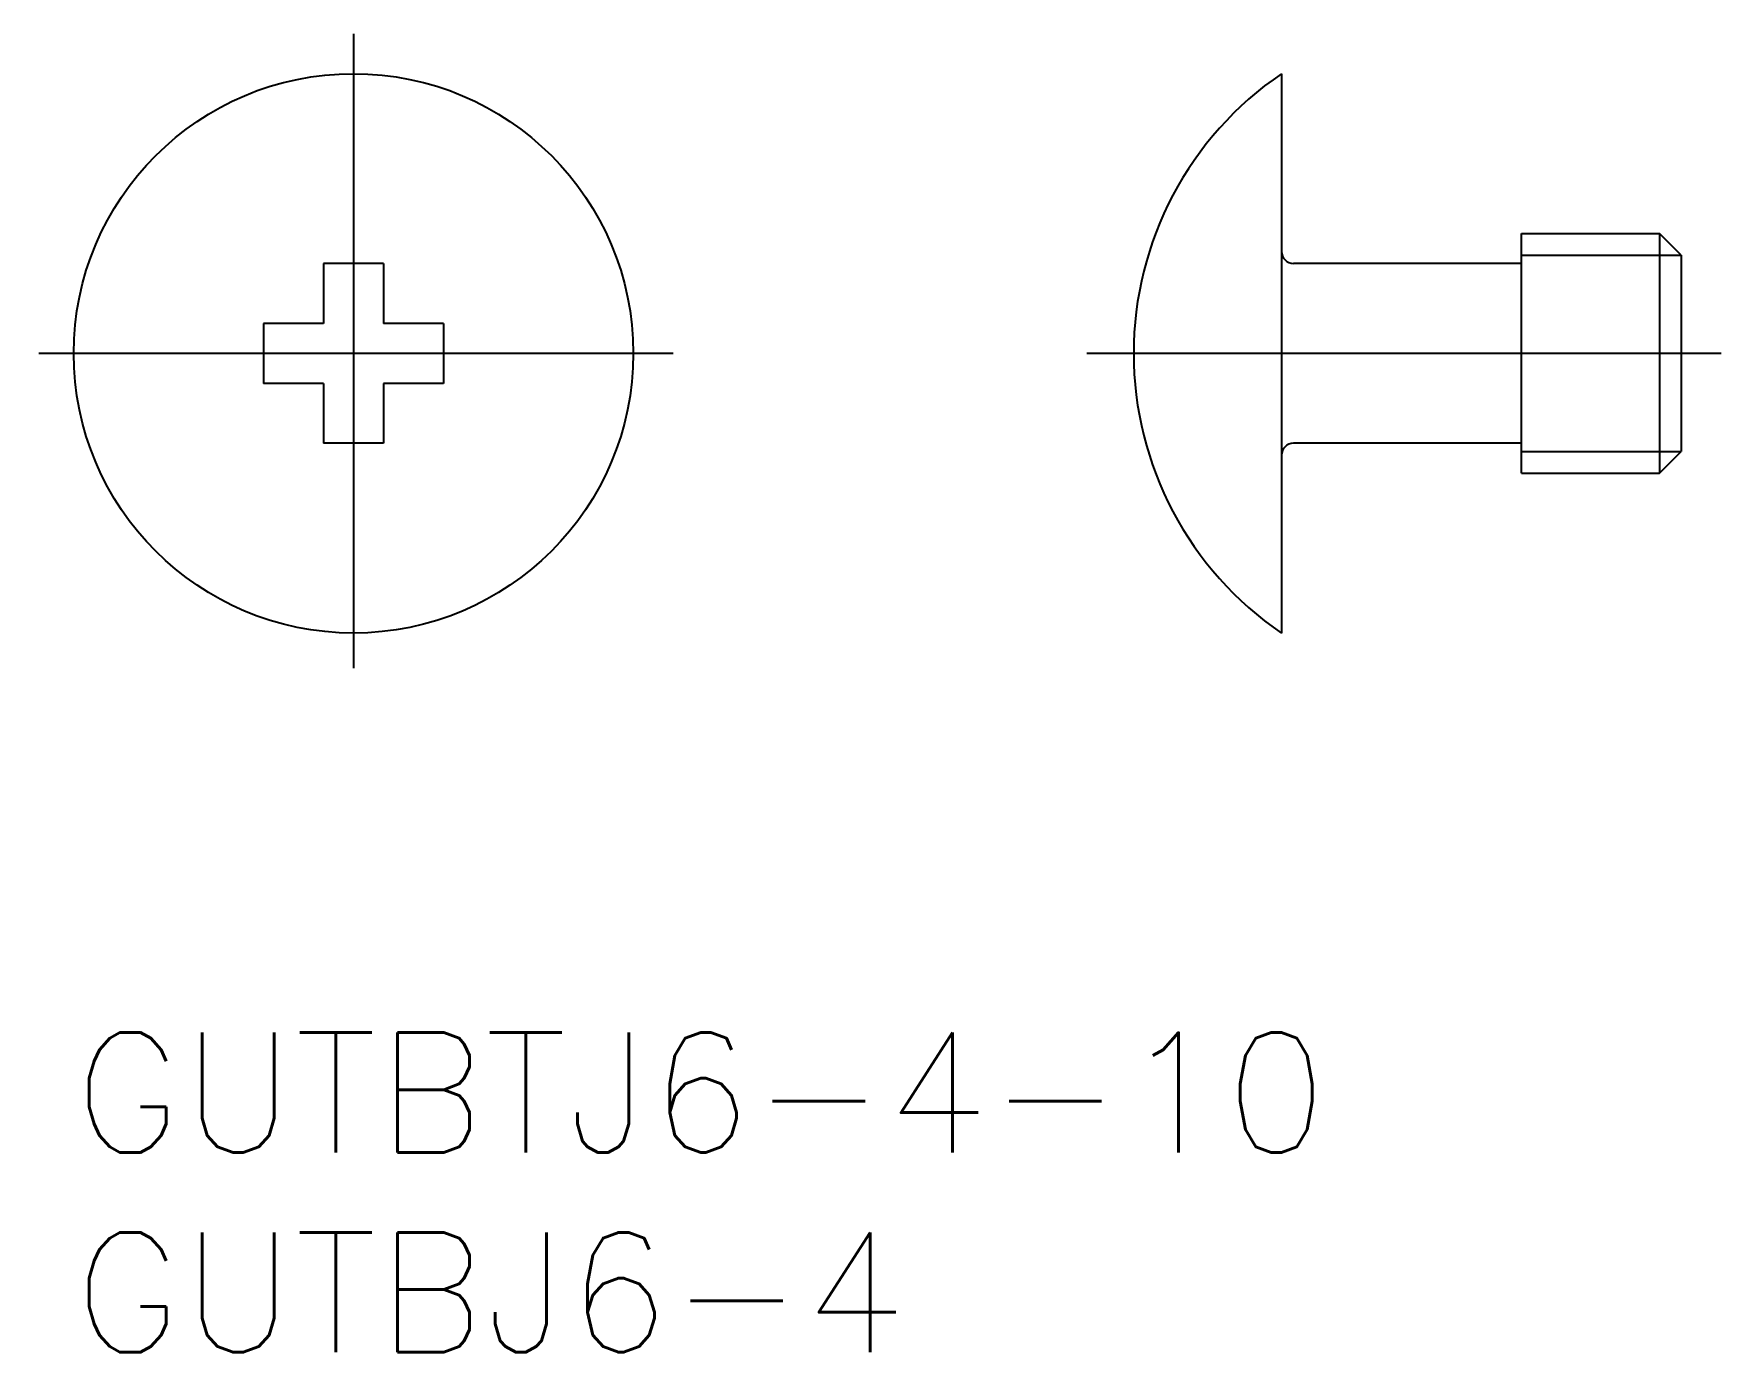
# Model space of a CAD drawing. Extents: x -1 to 41.2, y -8 to 25.
import ezdxf

# ---------------------------------------------------------------- set-up
doc = ezdxf.new("R2010")
doc.units = 0
doc.header["$LTSCALE"] = 0.5
doc.linetypes.add('CENTER', pattern=[50.8, 31.75, -6.35, 6.35, -6.35])
for name, color, linetype in [('MSM_CENTER', 1, 'CENTER'), ('MSM_CONTINUOUS', 7, 'CONTINUOUS'), ('MSM_NARROW', 5, 'CONTINUOUS'), ('MSM_PART_NUMBER', 7, 'CONTINUOUS')]:
    doc.layers.add(name, color=color, linetype=linetype)
doc.styles.get("Standard").update_dxf_attribs({"font": 'txt.shx', "height": 1, "bigfont": 'bigfont.shx'})

# ---------------------------------------------------------------- blocks, each defined once
blk = doc.blocks.new('*U2')
at = {"layer": 'MSM_PART_NUMBER'}
blk.add_text('GUTBTJ6-4-10', height=3, dxfattribs=at).set_placement((0, -3))
blk = doc.blocks.new('*U3')
at = {"layer": 'MSM_PART_NUMBER'}
blk.add_text('GUTBJ6-4', height=3, dxfattribs=at).set_placement((0, -8))

msp = doc.modelspace()

# ---------------------------------------------------------------- linework, layer by layer
at = {"layer": 'MSM_CENTER'}
for p, q in [((7, 25), (7, 9)), ((15, 17), (-1, 17)), ((41.219, 17), (25.219, 17))]:
    msp.add_line(p, q, dxfattribs=at)
at = {"layer": 'MSM_CONTINUOUS'}
for p, q in [((30.219, 24), (30.219, 10)), ((36.219, 14), (36.219, 20)), ((36.219, 20), (39.678, 20)), ((40.219, 19.458), (39.678, 20)), ((39.678, 20), (39.678, 14)), ((40.219, 19.458), (40.219, 14.542)), ((7.75, 19.25), (6.25, 19.25)), ((6.25, 19.25), (6.25, 17.75)), ((7.75, 19.25), (7.75, 17.75)), ((36.219, 19.25), (30.519, 19.25)), ((6.25, 17.75), (4.75, 17.75)), ((4.75, 17.75), (4.75, 16.25)), ((9.25, 17.75), (7.75, 17.75)), ((9.25, 17.75), (9.25, 16.25)), ((6.25, 16.25), (4.75, 16.25)), ((6.25, 16.25), (6.25, 14.75)), ((7.75, 16.25), (7.75, 14.75)), ((9.25, 16.25), (7.75, 16.25)), ((7.75, 14.75), (6.25, 14.75)), ((36.219, 14.75), (30.519, 14.75)), ((39.678, 14), (40.219, 14.542)), ((36.219, 14), (39.678, 14))]:
    msp.add_line(p, q, dxfattribs=at)
msp.add_circle((7, 17), 7, dxfattribs=at)
for centre, radius, start, end in [((34.991, 17), 8.472, 124.2807, 235.7193), ((30.519, 19.55), 0.3, 180, 270), ((30.519, 14.45), 0.3, 90, 180)]:
    msp.add_arc(centre, radius, start, end, dxfattribs=at)
at = {"layer": 'MSM_NARROW'}
for p, q in [((36.219, 19.458), (40.219, 19.458)), ((36.219, 14.542), (40.219, 14.542))]:
    msp.add_line(p, q, dxfattribs=at)

# ---------------------------------------------------------------- block references
at = {"layer": 'MSM_CONTINUOUS'}
for name in ['*U2', '*U3']:
    msp.add_blockref(name, (0, 0), dxfattribs=at)

doc.saveas('drawing.dxf')
